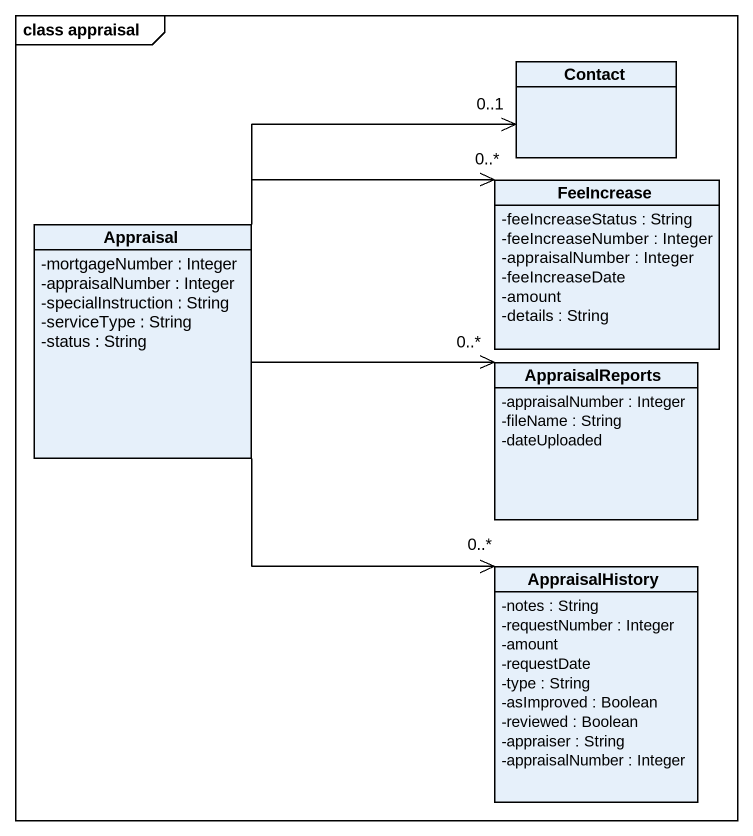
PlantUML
@startuml
mainframe class appraisal
hide circle
hide empty members
skinparam classAttributeIconSize 0
class Contact
class Appraisal {
  -mortgageNumber : Integer
  -appraisalNumber : Integer
  -specialInstruction : String
  -serviceType : String
  -status : String
}
class FeeIncrease {
  -feeIncreaseStatus : String
  -feeIncreaseNumber : Integer
  -appraisalNumber : Integer
  -feeIncreaseDate
  -amount
  -details : String
}
class AppraisalReports {
  -appraisalNumber : Integer
  -fileName : String
  -dateUploaded
}
class AppraisalHistory {
  -notes : String
  -requestNumber : Integer
  -amount
  -requestDate
  -type : String
  -asImproved : Boolean
  -reviewed : Boolean
  -appraiser : String
  -appraisalNumber : Integer
}
Appraisal -right-> "0..1" Contact
Appraisal -right-> "0..*" FeeIncrease
Appraisal -right-> "0..*" AppraisalReports
Appraisal --> "0..*" AppraisalHistory
@enduml
